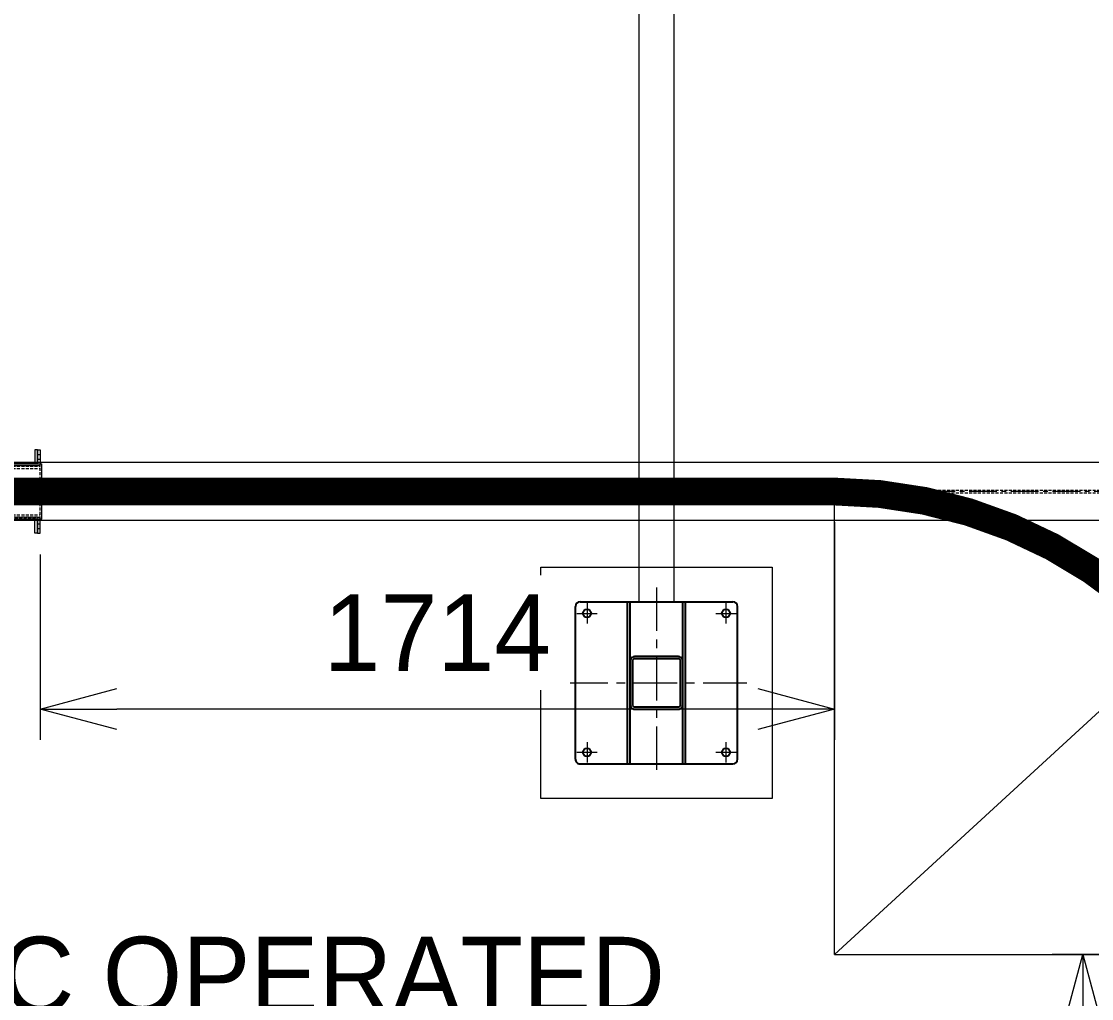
# Model space of a CAD drawing. Header units: inches. Extents: x 702888 to 852715, y 9845 to 271320.
# Drawn here: x 745590 to 747900, y 79898 to 82008 of the extents above; entities that cross this region are included whole.
import ezdxf

# ---------------------------------------------------------------- set-up
doc = ezdxf.new("R2010")
doc.units = ezdxf.units.IN
doc.header["$MEASUREMENT"] = 0
doc.header["$PDMODE"] = 34
for name, pattern in [('CENTER', [2, 1.25, -0.25, 0.25, -0.25]), ('CENTER2', [1.125, 0.75, -0.125, 0.125, -0.125]), ('GESTRICHELT2', [9.525, 6.35, -3.175]), ('HIDDEN', [9.525, 6.35, -3.175]), ('MITTE2', [725.805, 483.87, -80.645, 80.645, -80.645])]:
    doc.linetypes.add(name, pattern=pattern)
doc.layers.get('0').update_dxf_attribs({"lineweight": 5})
doc.layers.get('Defpoints').update_dxf_attribs({"lineweight": 5})
for name, color, linetype, lineweight in [('Beam 200', 6, 'Continuous', 0), ('chain con', 52, 'Continuous', 5), ('cl', 6, 'CENTER', 5), ('MITTE', 1, 'MITTE2', 0), ('Power track', 161, 'Continuous', 5), ('UNSICHTBAR', 1, 'GESTRICHELT2', 0), ('VOLLINIE', 7, 'Continuous', 0)]:
    doc.layers.add(name, color=color, linetype=linetype, lineweight=lineweight)
doc.layers.add('p5', color=2, linetype='Continuous')
doc.dimstyles.new('D1', dxfattribs={"dimscale": 66, "dimtxt": 2.5, "dimasz": 2.5, "dimexe": 1, "dimexo": 1, "dimgap": 1.25, "dimtad": 1, "dimdec": 0, "dimdsep": 46, "dimtxsty": 'Standard', "dimblk": 'OPEN30', "dimcen": 2.5, "dimclrd": 150, "dimclre": 150, "dimclrt": 140, "dimadec": 0, "dimazin": 0, "dimtfac": 1, "dimtdec": 0, "dimtmove": 0, "dimatfit": 3, "dimfxl": 1, "dimtfill": 1, "dimlwd": 13, "dimlwe": 13, "dimarcsym": 0})
pattern_1 = [(45, (-6350.90246, 4967.54219), (-0.0883883476, 0.0883883476), [])]

# ---------------------------------------------------------------- blocks, each defined once
blk = doc.blocks.new('A$C67DF10EB')
blk.add_lwpolyline([(-44.2, -101), (-44.2, 399), (455.8, 399), (455.8, -101)], close=True)
at = {"layer": 'cl', "color": 1, "linetype": 'CENTER', "ltscale": 75}
for p, q in [((205.8, -50), (205.8, 347.9)), ((0, 149), (411.7, 149))]:
    blk.add_line(p, q, dxfattribs=at)
at = {"layer": 'cl', "color": 1, "linetype": 'CENTER', "ltscale": 100}
for p, q in [((55.8, 276.8), (55.8, 321.1)), ((355.8, 276.8), (355.8, 321.1)), ((33.7, 299), (78, 299)), ((333.7, 299), (378, 299)), ((55.8, -23.2), (55.8, 21.1)), ((355.8, -23.2), (355.8, 21.1)), ((33.7, -1), (78, -1)), ((333.7, -1), (378, -1))]:
    blk.add_line(p, q, dxfattribs=at)
at = {"layer": 'p5', "linetype": 'Continuous'}
for p, q in [((370.8, 324), (40.8, 324)), ((30.8, -16), (30.8, 314)), ((380.8, -16), (380.8, 314)), ((380.8, 211.7), (30.8, 211.7)), ((380.8, 205.7), (30.8, 205.7)), ((380.8, 92.2), (30.8, 92.2)), ((380.8, 86.2), (30.8, 86.2)), ((370.8, -26), (40.8, -26))]:
    blk.add_line(p, q, dxfattribs=at)
for points in [[(262.6, 102.2), (262.6, 195.7, 0.414214), (252.6, 205.7), (159.1, 205.7, 0.414214), (149.1, 195.7), (149.1, 102.2, 0.414214), (159.1, 92.2), (252.6, 92.2, 0.414214)], [(257.8, 102), (257.8, 195.9, 0.414214), (252.8, 200.9), (158.9, 200.9, 0.414214), (153.9, 195.9), (153.9, 102, 0.414214), (158.9, 97), (252.8, 97, 0.414214)]]:
    blk.add_lwpolyline(points, format="xyb", close=True, dxfattribs=at)
for centre in [(55.8, 299), (355.8, 299), (55.8, -1), (355.8, -1)]:
    blk.add_circle(centre, 9, dxfattribs=at)
for centre, start, end in [((40.8, 314), 90, 180), ((370.8, 314), 0, 90), ((40.8, -16), 180, 270), ((370.8, -16), 270, 0)]:
    blk.add_arc(centre, 10, start, end, dxfattribs=at)
blk = doc.blocks.new('Bogenspannstation_R1000_262')
at = {"layer": 'VOLLINIE', "linetype": 'Continuous'}
h = blk.add_hatch(dxfattribs=at)
h.set_pattern_fill('ANSI31', color=256, style=0)
h.set_pattern_definition(pattern_1)
edge = h.paths.add_edge_path()
edge.add_line((343, 1062.7), (341.4, 1061))
edge.add_line((343, 1061), (341.4, 1061))
edge.add_line((343, 1062.7), (343, 1061))
h = blk.add_hatch(dxfattribs=at)
h.set_pattern_fill('ANSI31', color=256, style=0)
h.set_pattern_definition(pattern_1)
edge = h.paths.add_edge_path()
edge.add_line((343, 937.3), (341.4, 939))
edge.add_line((343, 939), (341.4, 939))
edge.add_line((343, 937.3), (343, 939))
at = {"layer": 'MITTE'}
for p, q in [((343, 1070), (349, 1070)), ((-456, 1000), (377.8, 1000)), ((343, 930), (349, 930))]:
    blk.add_line(p, q, dxfattribs=at)
at = {"layer": 'UNSICHTBAR'}
for p, q in [((349, 1056), (-349, 1056)), ((-349, 1055), (349, 1055)), ((-344, 1056), (343, 1056)), ((349, 1060), (349, 940)), ((-349, 945), (349, 945)), ((-349, 944), (349, 944)), ((-344, 944), (349, 944))]:
    blk.add_line(p, q, dxfattribs=at)
for points in [[(-349, 1050), (349, 1050)], [(-349, 950), (349, 950)]]:
    blk.add_lwpolyline(points, dxfattribs=at)
at = {"layer": 'VOLLINIE'}
for p, q in [((337, 1090), (337, 1061)), ((343, 1090), (337, 1090)), ((343, 1090), (349, 1090)), ((343, 1090), (343, 1060)), ((343, 1060), (343, 1090)), ((349, 1090), (349, 1060)), ((343, 1062.7), (341.4, 1061)), ((343, 1080), (349, 1080)), ((343, 1062.7), (343, 1061)), ((352, 1060), (-352, 1060)), ((-343, 1061), (343, 1061)), ((343, 1061), (341.4, 1061)), ((352, 1060), (352, 940)), ((-352, 940), (352, 940)), ((-343, 939), (343, 939)), ((337, 910), (337, 939)), ((343, 937.3), (341.4, 939)), ((343, 939), (341.4, 939)), ((343, 910), (343, 940)), ((343, 939), (343, 940)), ((343, 940), (343, 910)), ((343, 937.3), (343, 939)), ((349, 910), (349, 940)), ((343, 910), (337, 910)), ((343, 920), (349, 920)), ((343, 910), (349, 910))]:
    blk.add_line(p, q, dxfattribs=at)
blk = doc.blocks.new('T6YY6')
at = {"linetype": 'CENTER2', "ltscale": 80}
blk.add_line((706263.8, 77134.1), (706263.8, 83265.3), dxfattribs=at)
for p, q in [((706201.3, 77210.4), (706201.3, 83210.4)), ((706326.3, 77210.4), (706326.3, 83210.4))]:
    blk.add_line(p, q)
at = {"linetype": 'HIDDEN'}
for p, q in [((706261, 83210.4), (706261, 77210.4)), ((706266.7, 83210.4), (706266.7, 77210.4))]:
    blk.add_line(p, q, dxfattribs=at)
blk = doc.blocks.new('_Open30')
at = {"color": 0, "linetype": 'ByBlock', "lineweight": -2}
for p, q in [((-1, 0.268), (0, 0)), ((0, 0), (-1, -0.268)), ((0, 0), (-1, 0))]:
    blk.add_line(p, q, dxfattribs=at)
blk = doc.blocks.new('*D476')
at = {"color": 150, "lineweight": 13, "transparency": 16777216}
for p, q in [((749335.9, 81823.6), (748202.1, 80781.3)), ((747344.5, 79992.9), (748080.7, 80669.7))]:
    blk.add_line(p, q, dxfattribs=at)
at = {"layer": 'Defpoints', "color": 0, "transparency": 16777216}
for p in [(748080.7, 80669.7), (747344.5, 79992.9)]:
    blk.add_point(p, dxfattribs=at)
at = {"color": 150, "lineweight": 13, "transparency": 16777216, "xscale": 165, "yscale": 165, "zscale": 165, "rotation": 222.5913377681778}
blk.add_blockref('_Open30', (748080.7, 80669.7), dxfattribs=at)
at = {"color": 140, "transparency": 16777216, "insert": (748718.1, 81479.8), "char_height": 165, "attachment_point": 5, "rotation": 42.5913, "bg_fill": 3, "box_fill_scale": 1.25, "bg_fill_color": 256, "bg_fill_true_color": 13158600, "bg_fill_transparency": 0}
blk.add_mtext('R1000x90%%D', dxfattribs=at)
blk = doc.blocks.new('*D558')
at = {"color": 150, "lineweight": 13, "transparency": 16777216}
for p, q in [((748278.5, 79992.9), (747814.7, 79992.9)), ((747880.7, 75789), (747880.7, 79827.9)), ((748278.5, 75624), (747814.7, 75624))]:
    blk.add_line(p, q, dxfattribs=at)
at = {"layer": 'Defpoints', "color": 0, "transparency": 16777216}
for p in [(747880.7, 79992.9), (748344.5, 79992.9), (748344.5, 75624)]:
    blk.add_point(p, dxfattribs=at)
at = {"color": 150, "lineweight": 13, "transparency": 16777216, "xscale": 165, "yscale": 165, "zscale": 165}
for p, rotation in [((747880.7, 79992.9), 90), ((747880.7, 75624), 270)]:
    blk.add_blockref('_Open30', p, dxfattribs=dict(at, rotation=rotation))
at = {"color": 140, "transparency": 16777216, "insert": (747715.7, 77808.4), "char_height": 165, "attachment_point": 5, "rotation": 90, "bg_fill": 3, "box_fill_scale": 1.25, "bg_fill_color": 256, "bg_fill_true_color": 13158600, "bg_fill_transparency": 0}
blk.add_mtext('4369', dxfattribs=at)
blk = doc.blocks.new('*D559')
at = {"color": 150, "lineweight": 13, "transparency": 16777216}
for p, q in [((747344.5, 80926.9), (747344.5, 80457.1)), ((745630.4, 80856.9), (745630.4, 80457.1)), ((747179.5, 80523.1), (745795.4, 80523.1))]:
    blk.add_line(p, q, dxfattribs=at)
at = {"layer": 'Defpoints', "color": 0, "transparency": 16777216}
for p in [(747344.5, 80992.9), (745630.4, 80922.9), (745630.4, 80523.1)]:
    blk.add_point(p, dxfattribs=at)
at = {"color": 150, "lineweight": 13, "transparency": 16777216, "xscale": 165, "yscale": 165, "zscale": 165, "rotation": 180}
blk.add_blockref('_Open30', (745630.4, 80523.1), dxfattribs=at)
at = {"color": 150, "lineweight": 13, "transparency": 16777216, "xscale": 165, "yscale": 165, "zscale": 165}
blk.add_blockref('_Open30', (747344.5, 80523.1), dxfattribs=at)
at = {"color": 140, "transparency": 16777216, "insert": (746487.4, 80688.1), "char_height": 165, "attachment_point": 5, "bg_fill": 3, "box_fill_scale": 1.25, "bg_fill_color": 256, "bg_fill_true_color": 13158600, "bg_fill_transparency": 0}
blk.add_mtext('1714', dxfattribs=at)

msp = doc.modelspace()

# ---------------------------------------------------------------- linework, layer by layer
at = {"color": 161}
for p, q in [((746922.939, 80754.778), (746922.939, 83349.297)), ((746997.939, 83349.297), (746997.939, 80754.778))]:
    msp.add_line(p, q, dxfattribs=at)
at = {"layer": 'chain con', "color": 51, "true_color": 0xf7f281}
msp.add_lwpolyline([(774481.822, 78593, 92.306, 92.306, 0), (750590.002, 78592.912, 60, 60, -0.41420955), (749590.002, 79592.912, 60, 60, 0), (749587.152, 82068.357, 60, 60, 0.39425336), (748590.002, 82990.062, 60, 60, 0), (744825.41, 82992.912, 60, 60, 0.99699515), (744831.41, 80992.912, 60, 60, 0), (747344.467, 80992.912, 60, 60, -0.43729216), (748344.455, 79898.343, 60, 60, 0), (748344.455, 75623.97, 60, 60, 0.88035876), (750308.343, 75357.663, 60, 60, 0), (750852.668, 77327.83, 60, 60, 0.41491538), (750852.668, 77327.83, 60, 60, 0.49815822), (749888.78, 78589.136, 60, 60, 0), (731828.668, 78592.915, 60, 60, -0.41426692)], format="xyseb", dxfattribs=at)
at = {"layer": 'Power track', "ltscale": 20}
msp.add_line((745633.41, 80992.912), (747344.455, 80992.912), dxfattribs=at)
msp.add_lwpolyline([(745630.41, 80992.912), (744831.41, 80992.912, -1), (744831.41, 82992.912), (748590.002, 82992.912)], format="xyb", dxfattribs=at)
msp.add_arc((747344.455, 79992.912), 1000, 0, 90, dxfattribs=at)

# ---------------------------------------------------------------- block references
at = {"color": 7, "linetype": 'Continuous', "lineweight": 30, "xscale": -1, "rotation": 180}
msp.add_blockref('Bogenspannstation_R1000_262', (745281.41, 81992.912), dxfattribs=at)
at = {"color": 1, "rotation": 270}
msp.add_blockref('A$C67DF10EB', (746811.47, 80785.615), dxfattribs=at)
at = {"layer": 'Beam 200', "rotation": 90}
msp.add_blockref('T6YY6', (826359.401, -625270.919), dxfattribs=at)

# ---------------------------------------------------------------- next in the draw order: texts
at = {"color": 140, "insert": (746978.769, 79589.101), "char_height": 165, "attachment_point": 9, "bg_fill": 3, "box_fill_scale": 1.25, "bg_fill_color": 256, "bg_fill_true_color": 13158600, "bg_fill_transparency": 0}
msp.add_mtext('PNUEMATIC OPERATED\\PSWITCH-LH', dxfattribs=at)

# ---------------------------------------------------------------- next in the draw order: dimensions: what is measured, and where the dimension line sits
dim = msp.add_radius_dim(center=(747344.455, 79992.912), mpoint=(748080.654, 80669.677), text='<>x90%%D', dimstyle='D1')
dim.commit()
dim.dimension.update_dxf_attribs({"geometry": '*D476', "text_midpoint": (748718.071, 81479.758)})

# ---------------------------------------------------------------- next in the draw order: linework, layer by layer
at = {"color": 1}
for q in [(747344.455, 80992.912), (748344.455, 79992.912)]:
    msp.add_line((747344.455, 79992.912), q, dxfattribs=at)

# ---------------------------------------------------------------- next in the draw order: dimensions: what is measured, and where the dimension line sits
dim = msp.add_linear_dim(base=(745630.41, 80523.094), p1=(747344.455, 80992.912), p2=(745630.41, 80922.912), dimstyle='D1')
dim.commit()
dim.dimension.update_dxf_attribs({"geometry": '*D559', "text_midpoint": (746487.433, 80688.094)})
dim = msp.add_linear_dim(base=(747880.715, 79992.912), p1=(748344.455, 75623.97), p2=(748344.455, 79992.912), angle=90, dimstyle='D1')
dim.commit()
dim.dimension.update_dxf_attribs({"geometry": '*D558', "text_midpoint": (747715.715, 77808.441)})

doc.saveas('drawing.dxf')
